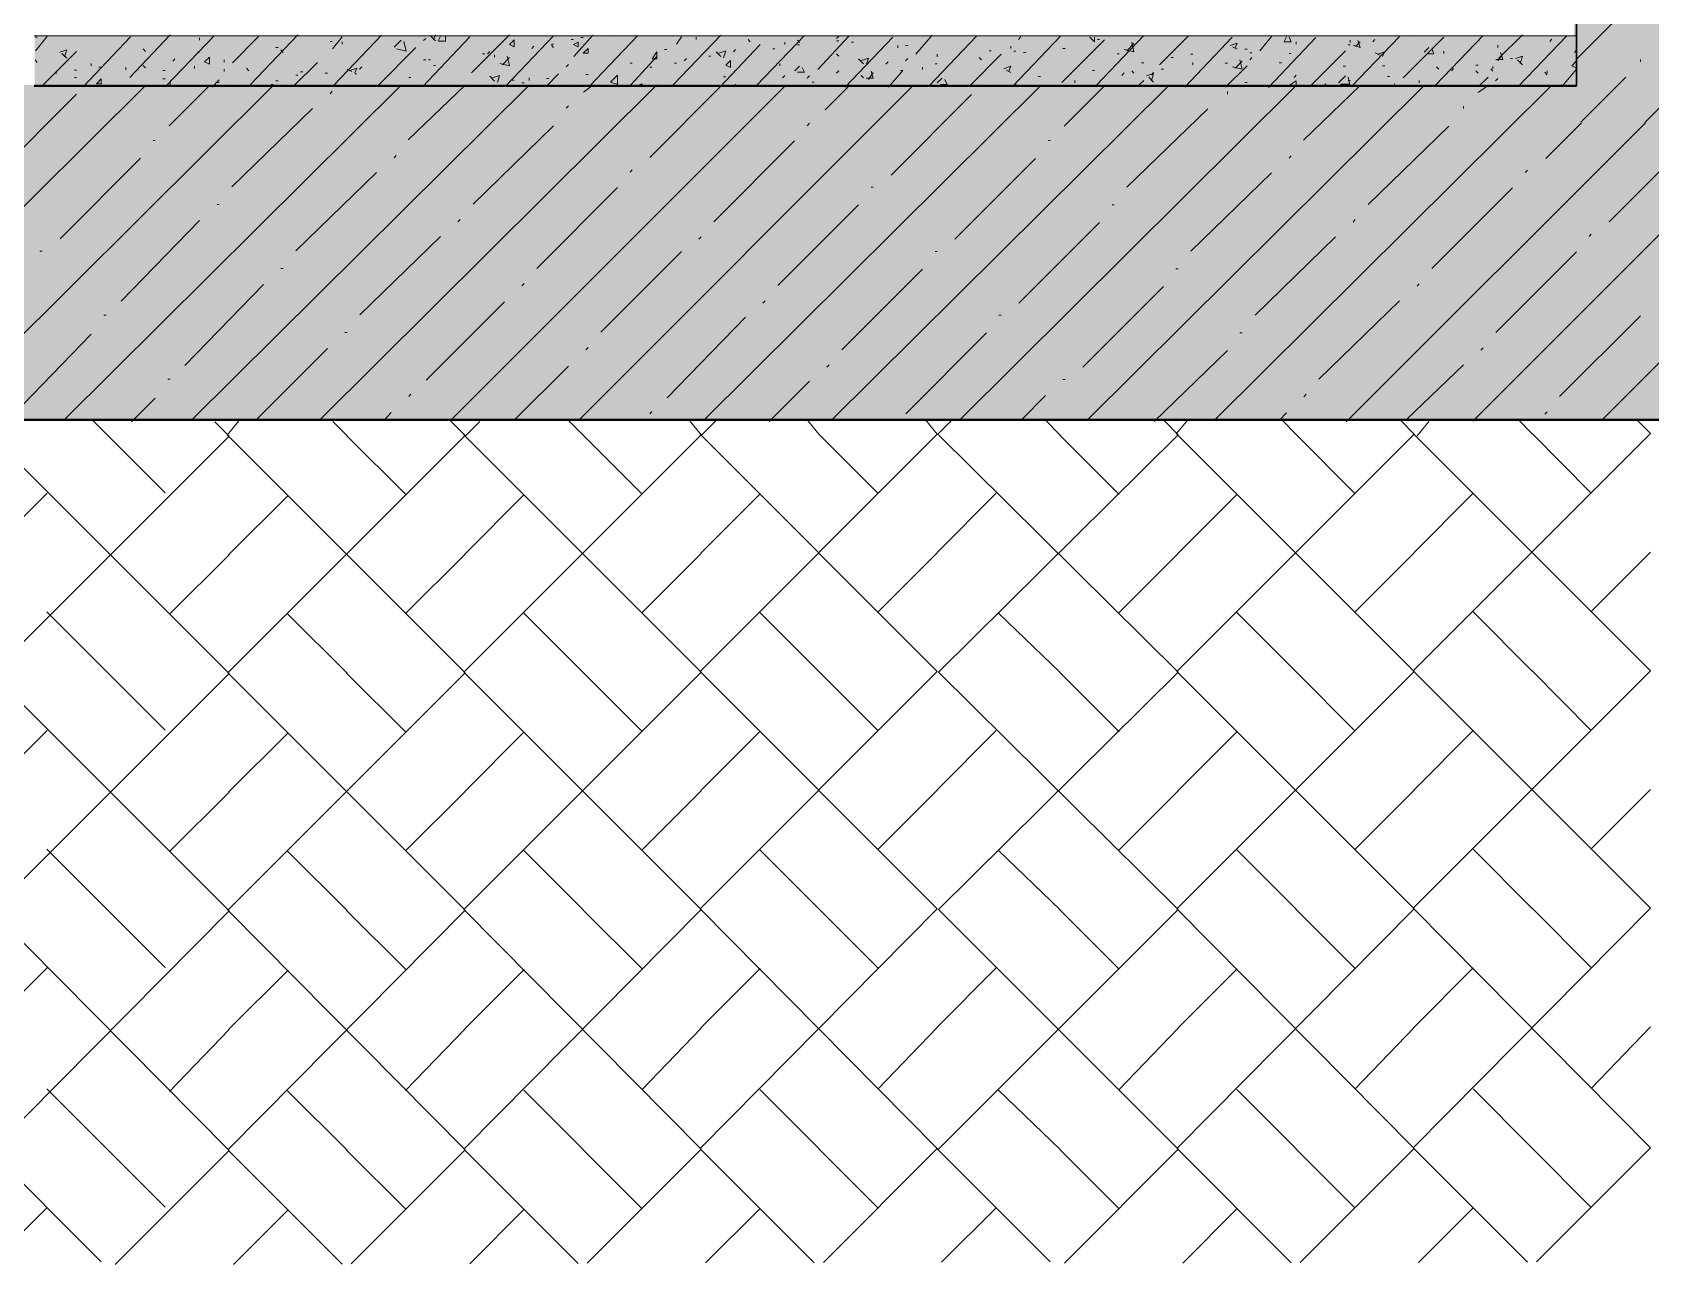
# Model space of a CAD drawing. Header units: millimetres. Extents: x -135211 to 49383, y -8033 to 228499.
# Drawn here: x -7598 to -4711, y 1238 to 3436 of the extents above; entities that cross this region are included whole.
import ezdxf

# ---------------------------------------------------------------- set-up
doc = ezdxf.new("R2010")
doc.units = ezdxf.units.MM
doc.layers.add('PDF _Геометрия', color=7, linetype='Continuous', true_color=0x1d1d1d)
doc.layers.add('PDF _Сплошная заливка', color=7, linetype='Continuous', true_color=0xffffff)

msp = doc.modelspace()

# ---------------------------------------------------------------- hatches: boundary and pattern name
at = {"layer": 'PDF _Сплошная заливка', "transparency": 33554559}
h = msp.add_hatch(color=256, dxfattribs=at)
h.paths.add_polyline_path([(-80645.6, 10962.5), (-80645.6, 10742.4), (-81547.2, 10742.4), (-81547.2, 10382.6), (-81543, 10382.6), (-81543, 10374.1), (-81538.8, 10374.1), (-81538.8, 10365.7), (-81534.5, 10365.7), (-81534.5, 10353), (-81530.3, 10353), (-81530.3, 10344.5), (-81526.1, 10344.5), (-81526.1, 10331.8), (-81521.8, 10331.8), (-81521.8, 10323.3), (-81517.6, 10323.3), (-81517.6, 10310.6), (-81513.4, 10310.6), (-81513.4, 10302.2), (-81509.1, 10302.2), (-81509.1, 10289.5), (-81504.9, 10289.5), (-81504.9, 10281), (-81500.7, 10281), (-81500.7, 10268.3), (-81496.4, 10268.3), (-81496.4, 10259.9), (-81492.2, 10259.9), (-81492.2, 10251.4), (-81488, 10251.4), (-81488, 10238.7), (-81483.7, 10238.7), (-81483.7, 10230.2), (-81479.5, 10230.2), (-81479.5, 10217.5), (-81475.3, 10217.5), (-81475.3, 10209.1), (-81471.1, 10209.1), (-81471.1, 10196.4), (-81466.8, 10196.4), (-81466.8, 10187.9), (-81462.6, 10187.9), (-81462.6, 10175.2), (-81458.4, 10175.2), (-81458.4, 10166.7), (-81454.1, 10166.7), (-81454.1, 10158.3), (-81428.7, 10166.7), (-81420.3, 10171), (-81407.6, 10175.2), (-81399.1, 10179.4), (-81386.4, 10183.7), (-81377.9, 10187.9), (-81365.2, 10192.1), (-81356.8, 10196.4), (-81344.1, 10200.6), (-81335.6, 10204.8), (-81322.9, 10209.1), (-81314.4, 10213.3), (-81301.7, 10217.5), (-81293.3, 10221.8), (-81280.6, 10226), (-81272.1, 10230.2), (-81259.4, 10234.5), (-81250.9, 10238.7), (-81238.2, 10242.9), (-81229.8, 10247.2), (-81217.1, 10251.4), (-81208.6, 10255.6), (-81195.9, 10259.9), (-81187.4, 10264.1), (-81174.7, 10268.3), (-81166.3, 10272.6), (-81153.6, 10276.8), (-81145.1, 10281), (-81132.4, 10285.2), (-81123.9, 10289.5), (-81111.2, 10293.7), (-81102.8, 10297.9), (-81090.1, 10302.2), (-81081.6, 10306.4), (-81068.9, 10310.6), (-81060.4, 10314.9), (-81047.7, 10319.1), (-81039.3, 10323.3), (-81026.6, 10327.6), (-81018.1, 10331.8), (-81005.4, 10336), (-80996.9, 10340.3), (-80984.2, 10344.5), (-80975.8, 10348.7), (-80950.4, 10357.2), (-80941.9, 10361.4), (-80929.2, 10365.7), (-80920.8, 10369.9), (-80908.1, 10374.1), (-80899.6, 10378.4), (-80886.9, 10382.6), (-80878.4, 10386.8), (-80865.7, 10391.1), (-80857.3, 10395.3), (-80844.6, 10399.5), (-80836.1, 10403.8), (-80823.4, 10408), (-80814.9, 10412.2), (-80802.2, 10416.5), (-80793.8, 10420.7), (-80781.1, 10424.9), (-80772.6, 10429.2), (-80759.9, 10433.4), (-80751.4, 10437.6), (-80738.7, 10441.9), (-80730.3, 10446.1), (-80717.6, 10450.3), (-80709.1, 10454.6), (-80696.4, 10458.8), (-80687.9, 10463), (-80675.2, 10467.3), (-80666.8, 10471.5), (-80654.1, 10475.7), (-80645.6, 10480), (-80632.9, 10484.2), (-80624.4, 10488.4), (-80611.7, 10492.7), (-80603.3, 10496.9), (-80590.6, 10501.1), (-80582.1, 10505.4), (-80569.4, 10509.6), (-80560.9, 10513.8), (-80548.2, 10518.1), (-80539.8, 10522.3), (-80527.1, 10526.5), (-80518.6, 10530.8), (-80505.9, 10535), (-80497.4, 10539.2), (-80472, 10547.7), (-80463.6, 10551.9), (-80450.9, 10556.2), (-80442.4, 10560.4), (-80429.7, 10564.6), (-80421.2, 10568.9), (-80408.6, 10573.1), (-80400.1, 10577.3), (-80387.4, 10581.6), (-80378.9, 10585.8), (-80366.2, 10590), (-80357.8, 10594.3), (-80345.1, 10598.5), (-80336.6, 10602.7), (-80323.9, 10607), (-80315.4, 10611.2), (-80302.7, 10615.4), (-80294.3, 10619.7), (-80281.6, 10623.9), (-80273.1, 10628.1), (-80260.4, 10632.4), (-80251.9, 10636.6), (-80239.2, 10640.8), (-80230.8, 10645.1), (-80218.1, 10649.3), (-80209.6, 10653.5), (-80196.9, 10657.8), (-80188.4, 10662), (-80175.7, 10666.2), (-80167.3, 10670.5), (-80154.6, 10674.7), (-80146.1, 10678.9), (-80133.4, 10683.2), (-80124.9, 10687.4), (-80112.2, 10691.6), (-80103.8, 10695.9), (-80091.1, 10700.1), (-80082.6, 10704.3), (-80069.9, 10708.6), (-80061.4, 10712.8), (-80048.7, 10717), (-80040.3, 10721.3), (-80027.6, 10725.5), (-79968.3, 10725.5), (-79968.3, 10962.5)])
h.paths.add_polyline_path([(-5237.7, 7131.6), (-5237.7, 6979.2), (-5538.2, 6979.2), (-5538.2, 6716.8), (-5796.5, 6716.8), (-5796.5, 6475.5), (-5550.9, 6475.5), (-5550.9, 6581.3), (-5538.2, 6585.5), (-4793.2, 6958.1), (-4784.8, 6958.1), (-4784.8, 6966.5), (-4810.2, 6991.9), (-4814.4, 6991.9), (-4814.4, 7000.4), (-4839.8, 7025.8), (-4844, 7025.8), (-4844, 7034.3), (-4869.4, 7059.7), (-4873.7, 7059.7), (-4873.7, 7068.1), (-4899.1, 7093.5), (-4903.3, 7093.5), (-4903.3, 7102), (-4932.9, 7131.6)])
h.paths.add_polyline_path([(-87846.1, 8223.7), (-87846.1, 7863.9), (-88739.2, 7863.9), (-88705.4, 7847), (-88701.1, 7842.8), (-88667.3, 7825.8), (-88663, 7821.6), (-88629.2, 7804.7), (-88624.9, 7800.4), (-88582.6, 7779.3), (-88578.4, 7775), (-88544.5, 7758.1), (-88540.3, 7753.9), (-88506.4, 7736.9), (-88502.2, 7732.7), (-88459.8, 7711.5), (-88455.6, 7707.3), (-88421.8, 7690.4), (-88417.5, 7686.1), (-88383.7, 7669.2), (-88379.4, 7665), (-88337.1, 7643.8), (-88332.9, 7639.6), (-88299, 7622.6), (-88294.8, 7618.4), (-88260.9, 7601.5), (-88256.7, 7597.3), (-88214.3, 7576.1), (-88210.1, 7571.9), (-88176.2, 7554.9), (-88172, 7550.7), (-88138.1, 7533.8), (-88133.9, 7529.5), (-88100, 7512.6), (-88095.8, 7508.4), (-88095.8, 7042.7), (-87596.3, 7042.7), (-87596.3, 7707.3), (-87587.8, 7711.5), (-87579.4, 7720), (-87570.9, 7724.2), (-87558.2, 7736.9), (-87549.7, 7741.2), (-87537, 7753.9), (-87528.6, 7758.1), (-87515.9, 7770.8), (-87507.4, 7775), (-87494.7, 7787.7), (-87486.2, 7792), (-87473.5, 7804.7), (-87465.1, 7808.9), (-87452.4, 7821.6), (-87443.9, 7825.8), (-87431.2, 7838.5), (-87422.7, 7842.8), (-87410, 7855.5), (-87401.6, 7859.7), (-87388.9, 7872.4), (-87380.4, 7876.6), (-87367.7, 7889.3), (-87359.3, 7893.6), (-87346.6, 7906.3), (-87338.1, 7910.5), (-87325.4, 7923.2), (-87316.9, 7927.4), (-87304.2, 7940.1), (-87295.8, 7944.4), (-87283.1, 7957.1), (-87274.6, 7961.3), (-87261.9, 7974), (-87253.4, 7978.2), (-87240.7, 7990.9), (-87232.3, 7995.2), (-87219.6, 8007.9), (-87211.1, 8012.1), (-87198.4, 8024.8), (-87189.9, 8029), (-87177.2, 8041.7), (-87168.8, 8046), (-87156.1, 8058.7), (-87147.6, 8062.9), (-87134.9, 8075.6), (-87126.4, 8079.8), (-87113.7, 8092.5), (-87105.3, 8096.8), (-87092.6, 8109.5), (-87084.1, 8113.7), (-87071.4, 8126.4), (-87062.9, 8130.6), (-87050.2, 8143.3), (-87041.8, 8147.5), (-87029.1, 8160.2), (-87020.6, 8164.5), (-87007.9, 8177.2), (-86999.4, 8181.4), (-86986.7, 8194.1), (-86978.3, 8198.3), (-86965.6, 8211), (-86957.1, 8215.3), (-86948.6, 8223.7)])
h.paths.add_polyline_path([(-263.8, 5616.2), (-263.8, 5396.1), (-14.1, 5396.1), (-14.1, 5616.2)])
h.paths.add_polyline_path([(-83346.3, 10022.8), (-83346.3, 9663), (-84247.9, 9663), (-84247.9, 9303.2), (-84243.7, 9303.2), (-84243.7, 9294.7), (-84239.5, 9294.7), (-84239.5, 9286.2), (-84235.2, 9286.2), (-84235.2, 9273.5), (-84231, 9273.5), (-84231, 9265.1), (-84226.8, 9265.1), (-84226.8, 9252.4), (-84222.5, 9252.4), (-84222.5, 9243.9), (-84218.3, 9243.9), (-84218.3, 9231.2), (-84214.1, 9231.2), (-84214.1, 9222.7), (-84209.8, 9222.7), (-84209.8, 9210.1), (-84205.6, 9210.1), (-84205.6, 9201.6), (-84201.4, 9201.6), (-84201.4, 9188.9), (-84197.1, 9188.9), (-84197.1, 9180.4), (-84192.9, 9180.4), (-84192.9, 9172), (-84188.7, 9172), (-84188.7, 9159.3), (-84184.4, 9159.3), (-84184.4, 9150.8), (-84180.2, 9150.8), (-84180.2, 9138.1), (-84176, 9138.1), (-84176, 9129.6), (-84171.7, 9129.6), (-84171.7, 9116.9), (-84167.5, 9116.9), (-84167.5, 9108.5), (-84163.3, 9108.5), (-84163.3, 9095.8), (-84159.1, 9095.8), (-84159.1, 9087.3), (-84154.8, 9087.3), (-84154.8, 9078.8), (-84142.1, 9083.1), (-84133.7, 9087.3), (-84121, 9091.5), (-84112.5, 9095.8), (-84099.8, 9100), (-84091.3, 9104.2), (-84078.6, 9108.5), (-84070.2, 9112.7), (-84057.5, 9116.9), (-84049, 9121.2), (-84036.3, 9125.4), (-84027.8, 9129.6), (-84015.1, 9133.9), (-84006.7, 9138.1), (-83994, 9142.3), (-83985.5, 9146.6), (-83972.8, 9150.8), (-83964.3, 9155), (-83951.6, 9159.3), (-83943.2, 9163.5), (-83930.5, 9167.7), (-83922, 9172), (-83909.3, 9176.2), (-83900.8, 9180.4), (-83888.1, 9184.7), (-83879.7, 9188.9), (-83867, 9193.1), (-83858.5, 9197.4), (-83845.8, 9201.6), (-83837.3, 9205.8), (-83824.6, 9210.1), (-83816.2, 9214.3), (-83803.5, 9218.5), (-83795, 9222.7), (-83782.3, 9227), (-83765.4, 9235.4), (-83752.7, 9239.7), (-83744.2, 9243.9), (-83731.5, 9248.1), (-83723, 9252.4), (-83710.3, 9256.6), (-83701.9, 9260.8), (-83689.2, 9265.1), (-83680.7, 9269.3), (-83668, 9273.5), (-83659.5, 9277.8), (-83646.8, 9282), (-83638.4, 9286.2), (-83625.7, 9290.5), (-83617.2, 9294.7), (-83604.5, 9298.9), (-83596.1, 9303.2), (-83583.4, 9307.4), (-83574.9, 9311.6), (-83562.2, 9315.9), (-83553.7, 9320.1), (-83541, 9324.3), (-83532.6, 9328.6), (-83519.9, 9332.8), (-83511.4, 9337), (-83498.7, 9341.3), (-83490.2, 9345.5), (-83477.5, 9349.7), (-83469.1, 9354), (-83456.4, 9358.2), (-83447.9, 9362.4), (-83435.2, 9366.7), (-83426.7, 9370.9), (-83414, 9375.1), (-83405.6, 9379.4), (-83397.1, 9379.4), (-83397.1, 8846), (-82897.6, 8846), (-82897.6, 9582.6), (-82872.2, 9591), (-82863.7, 9595.3), (-82851, 9599.5), (-82842.6, 9603.7), (-82829.9, 9608), (-82821.4, 9612.2), (-82808.7, 9616.4), (-82800.2, 9620.7), (-82787.5, 9624.9), (-82779.1, 9629.1), (-82766.4, 9633.4), (-82757.9, 9637.6), (-82745.2, 9641.8), (-82736.7, 9646.1), (-82724, 9650.3), (-82715.6, 9654.5), (-82702.9, 9658.8), (-82694.4, 9663), (-82681.7, 9667.2), (-82673.2, 9671.5), (-82660.5, 9675.7), (-82652.1, 9679.9), (-82639.4, 9684.2), (-82630.9, 9688.4), (-82618.2, 9692.6), (-82609.7, 9696.9), (-82597, 9701.1), (-82588.6, 9705.3), (-82575.9, 9709.6), (-82567.4, 9713.8), (-82554.7, 9718), (-82546.3, 9722.3), (-82533.6, 9726.5), (-82525.1, 9730.7), (-82512.4, 9735), (-82503.9, 9739.2), (-82491.2, 9743.4), (-82482.8, 9747.6), (-82470.1, 9751.9), (-82461.6, 9756.1), (-82448.9, 9760.3), (-82440.4, 9764.6), (-82427.7, 9768.8), (-82419.3, 9773), (-82406.6, 9777.3), (-82398.1, 9781.5), (-82385.4, 9785.7), (-82376.9, 9790), (-82364.2, 9794.2), (-82355.8, 9794.2), (-82355.8, 9806.9), (-82360, 9806.9), (-82360, 9819.6), (-82364.2, 9819.6), (-82364.2, 9828.1), (-82368.5, 9828.1), (-82368.5, 9840.8), (-82372.7, 9840.8), (-82372.7, 9849.2), (-82376.9, 9849.2), (-82376.9, 9861.9), (-82381.2, 9861.9), (-82381.2, 9870.4), (-82385.4, 9870.4), (-82385.4, 9883.1), (-82389.6, 9883.1), (-82389.6, 9895.8), (-82393.9, 9895.8), (-82393.9, 9904.3), (-82398.1, 9904.3), (-82398.1, 9917), (-82402.3, 9917), (-82402.3, 9925.4), (-82406.6, 9925.4), (-82406.6, 9938.1), (-82410.8, 9938.1), (-82410.8, 9946.6), (-82415, 9946.6), (-82415, 9959.3), (-82419.3, 9959.3), (-82419.3, 9972), (-82423.5, 9972), (-82423.5, 9980.5), (-82427.7, 9980.5), (-82427.7, 9993.2), (-82432, 9993.2), (-82432, 10001.6), (-82436.2, 10001.6), (-82436.2, 10014.3), (-82440.4, 10014.3), (-82440.4, 10022.8)])
h.paths.add_polyline_path([(-4568.9, 3770.6), (-4568.9, 3601.2), (-4848.3, 3601.2), (-4848.3, 3279.5), (-4602.7, 3279.5), (-4602.7, 3385.3), (-4577.3, 3398), (-4573.1, 3402.3), (-4556.2, 3410.7), (-4551.9, 3415), (-4535, 3423.4), (-4530.8, 3427.7), (-4513.8, 3436.1), (-4509.6, 3440.4), (-4492.7, 3448.8), (-4488.4, 3453.1), (-4471.5, 3461.5), (-4467.3, 3465.8), (-4450.3, 3474.2), (-4446.1, 3478.5), (-4429.2, 3486.9), (-4424.9, 3491.2), (-4408, 3499.6), (-4403.8, 3503.9), (-4386.8, 3512.3), (-4382.6, 3516.6), (-4365.7, 3525), (-4361.5, 3529.3), (-4344.5, 3537.7), (-4340.3, 3542), (-4323.4, 3550.4), (-4319.1, 3554.7), (-4302.2, 3563.1), (-4298, 3567.4), (-4281, 3575.8), (-4276.8, 3580.1), (-4259.9, 3588.5), (-4255.6, 3592.8), (-4238.7, 3601.2), (-4234.5, 3605.5), (-4217.5, 3613.9), (-4213.3, 3618.2), (-4196.4, 3626.6), (-4192.1, 3630.9), (-4175.2, 3639.3), (-4171, 3647.8), (-4192.1, 3669), (-4196.4, 3669), (-4196.4, 3677.4), (-4221.8, 3702.8), (-4226, 3702.8), (-4226, 3711.3), (-4251.4, 3736.7), (-4255.6, 3736.7), (-4255.6, 3745.2), (-4281, 3770.6)])
h.paths.add_polyline_path([(-5237.7, 11330.8), (-5237.7, 11178.4), (-5538.2, 11178.4), (-5538.2, 10962.5), (-5796.5, 10962.5), (-5796.5, 10725.5), (-5550.9, 10725.5), (-5550.9, 10780.5), (-5538.2, 10784.8), (-4793.2, 11157.3), (-4784.8, 11157.3), (-4784.8, 11165.7), (-4810.2, 11191.1), (-4814.4, 11191.1), (-4814.4, 11199.6), (-4839.8, 11225), (-4844, 11225), (-4844, 11233.5), (-4869.4, 11258.9), (-4873.7, 11258.9), (-4873.7, 11267.3), (-4899.1, 11292.7), (-4903.3, 11292.7), (-4903.3, 11301.2), (-4932.9, 11330.8)])
h.paths.add_polyline_path([(-79807.5, 6149.5), (-79807.5, 5772.8), (-79557.7, 5772.8), (-79557.7, 6149.5)])
h.paths.add_polyline_path([(-14.1, 12884.4), (-14.1, 13102), (-263.8, 13102), (-263.8, 12884.4)])
h.paths.add_polyline_path([(-263.8, 8905.3), (-263.8, 8685.1), (-14.1, 8685.1), (-14.1, 8905.3)])
h.paths.add_polyline_path([(-90546.8, 6716.8), (-90913.4, 6716.8), (-90913.4, 6475.5), (-90673.7, 6479.7), (-90661, 6484), (-90652.6, 6488.2), (-90639.9, 6492.4), (-90631.4, 6496.7), (-90618.7, 6500.9), (-90610.2, 6505.1), (-90597.5, 6509.4), (-90589.1, 6513.6), (-90576.4, 6517.8), (-90567.9, 6522.1), (-90555.2, 6526.3), (-90546.8, 6530.5), (-90534.1, 6534.7), (-90525.6, 6539), (-90512.9, 6543.2), (-90504.4, 6547.4), (-90491.7, 6551.7), (-90483.3, 6555.9), (-90470.6, 6560.1), (-90462.1, 6564.4), (-90449.4, 6568.6), (-90440.9, 6572.8), (-90428.2, 6577.1), (-90419.8, 6581.3), (-90407.1, 6585.5), (-90398.6, 6589.8), (-90385.9, 6594), (-90377.4, 6598.2), (-90364.7, 6602.5), (-90356.3, 6606.7), (-90343.6, 6610.9), (-90335.1, 6615.2), (-90322.4, 6619.4), (-90313.9, 6623.6), (-90301.2, 6627.9), (-90292.8, 6632.1), (-90280.1, 6636.3), (-90271.6, 6640.6), (-90258.9, 6644.8), (-90250.4, 6649), (-90237.7, 6653.3), (-90229.3, 6657.5), (-90216.6, 6661.7), (-90208.1, 6666), (-90195.4, 6670.2), (-90186.9, 6674.4), (-90174.2, 6678.7), (-90165.8, 6682.9), (-90153.1, 6687.1), (-90144.6, 6691.4), (-90131.9, 6695.6), (-90123.4, 6699.8), (-90110.7, 6704.1), (-90102.3, 6708.3), (-90089.6, 6712.5), (-90081.1, 6716.8), (-90068.4, 6721), (-90059.9, 6725.2), (-90047.3, 6729.5), (-90038.8, 6733.7), (-90026.1, 6737.9), (-90017.6, 6742.2), (-90004.9, 6746.4), (-89996.5, 6750.6), (-89983.8, 6754.9), (-89975.3, 6759.1), (-89962.6, 6763.3), (-89954.1, 6767.6), (-89941.4, 6771.8), (-89933, 6776), (-89920.3, 6780.3), (-89911.8, 6784.5), (-89899.1, 6788.7), (-89890.6, 6788.7), (-89890.6, 6797.2), (-89894.9, 6797.2), (-89894.9, 6805.7), (-89899.1, 6805.7), (-89899.1, 6814.1), (-89903.3, 6818.4), (-89907.6, 6818.4), (-89907.6, 6826.8), (-89911.8, 6826.8), (-89911.8, 6835.3), (-89916, 6839.5), (-89920.3, 6839.5), (-89920.3, 6848), (-89924.5, 6848), (-89924.5, 6856.5), (-89928.7, 6856.5), (-89928.7, 6864.9), (-89933, 6869.2), (-89937.2, 6869.2), (-89937.2, 6877.6), (-89941.4, 6877.6), (-89941.4, 6886.1), (-89945.7, 6890.3), (-89949.9, 6890.3), (-89949.9, 6898.8), (-89954.1, 6898.8), (-89954.1, 6907.3), (-89958.4, 6907.3), (-89958.4, 6915.7), (-89962.6, 6920), (-89966.8, 6920), (-89966.8, 6928.4), (-89971.1, 6928.4), (-89971.1, 6936.9), (-89975.3, 6941.1), (-89979.5, 6941.1), (-89979.5, 6949.6), (-89983.8, 6949.6), (-89983.8, 6958.1), (-89988, 6958.1), (-89988, 6966.5), (-89992.2, 6970.8), (-89996.5, 6970.8), (-89996.5, 6979.2), (-90000.7, 6979.2), (-90000.7, 6987.7), (-90004.9, 6991.9), (-90009.2, 6991.9), (-90009.2, 7000.4), (-90013.4, 7000.4), (-90013.4, 7008.9), (-90017.6, 7008.9), (-90017.6, 7017.3), (-90021.9, 7021.6), (-90026.1, 7021.6), (-90026.1, 7030), (-90030.3, 7030), (-90030.3, 7038.5), (-90034.6, 7042.7), (-90038.8, 7042.7), (-90038.8, 7051.2), (-90043, 7051.2), (-90043, 7059.7), (-90047.3, 7059.7), (-90047.3, 7068.1), (-90051.5, 7072.3), (-90055.7, 7072.3), (-90055.7, 7080.8), (-90059.9, 7080.8), (-90059.9, 7089.3), (-90064.2, 7093.5), (-90068.4, 7093.5), (-90068.4, 7102), (-90072.6, 7102), (-90072.6, 7110.4), (-90076.9, 7110.4), (-90076.9, 7118.9), (-90081.1, 7123.1), (-90085.3, 7123.1), (-90085.3, 7131.6), (-90089.6, 7131.6), (-90089.6, 7140.1), (-90093.8, 7144.3), (-90546.8, 7144.3)])
h = msp.add_hatch(color=256, dxfattribs=at)
h.paths.add_polyline_path([(-4848.3, 3343), (-4848.3, 3428.5), (-7594.2, 3428.5), (-7594.2, 3343)])
h.paths.add_polyline_path([(-103, 3343), (-103, 3428.5), (-4529.2, 3428.5), (-4539.2, 3423.4), (-4543.5, 3419.2), (-4560.4, 3410.7), (-4564.6, 3406.5), (-4581.6, 3398), (-4585.8, 3393.8), (-4602.7, 3385.3), (-4602.7, 3343)])
h = msp.add_hatch(color=256, dxfattribs=at)
h.paths.add_polyline_path([(-50950.6, 2746.2), (-50950.6, 3341.5), (-104045.4, 3341.5), (-104045.4, 2746.2)])
h.paths.add_polyline_path([(-26352.2, 3341.5), (-26352.2, 2746.2), (646.3, 2746.2), (646.3, 3341.5), (-4602.7, 3341.5), (-4602.7, 3279.5), (-4848.3, 3279.5), (-4848.3, 3341.5)])
h.paths.add_polyline_path([(-26398.8, 2746.2), (-26398.8, 3341.5), (-50899.8, 3341.5), (-50899.8, 2746.2)])

# ---------------------------------------------------------------- linework, layer by layer
at = {"layer": 'PDF _Геометрия', "lineweight": 9}
for points in [[(-4721.6, 3274.8), (-4255.6, 3740.4)], [(-4844.3, 3387.4), (-4632.9, 3599.2)], [(-7593.6, 3426.8), (-7589.7, 3426.8)], [(-7593, 3402.8), (-7572.2, 3428.2)], [(-7519.5, 3414.4), (-7519.5, 3414.4)], [(-7510.8, 3416.7), (-7510.8, 3416.7)], [(-7507.9, 3338.7), (-7423, 3427.6)], [(-7424.6, 3354.9), (-7352.8, 3431.1)], [(-7358.8, 3340.6), (-7273.9, 3429.5)], [(-7300.2, 3425.8), (-7300.2, 3421.6)], [(-7241.3, 3381.3), (-7194.9, 3427.9)], [(-7209, 3342.5), (-7124.7, 3431.4)], [(-7186.1, 3410.8), (-7186.1, 3410.8)], [(-7163.7, 3408.5), (-7159.8, 3408.5)], [(-7067.1, 3419.2), (-7063.3, 3419.2)], [(-7062.8, 3406.2), (-7045.7, 3427.4)], [(-7060, 3341.9), (-6975.5, 3430.8)], [(-7045.7, 3418.8), (-7045.7, 3414.7)], [(-6981.5, 3340.7), (-6914.1, 3408.4)], [(-6952.8, 3408.9), (-6940.4, 3421.6)], [(-6948.7, 3406.3), (-6931.7, 3402.1), (-6935.5, 3419)], [(-6902.1, 3338.7), (-6817.6, 3427.6)], [(-6900.4, 3420.8), (-6896.6, 3424.9)], [(-6887.5, 3428.8), (-6879, 3420.4)], [(-6882.9, 3422.8), (-6879, 3431.3)], [(-6874.1, 3420.2), (-6870.3, 3428.6)], [(-6873.9, 3420), (-6861.5, 3420), (-6861.5, 3428.5)], [(-6814.9, 3363.3), (-6747.4, 3431)], [(-6753.1, 3340.6), (-6668.4, 3429.5)], [(-6707.4, 3406.5), (-6703.5, 3410.8)], [(-6672.3, 3414.3), (-6668.4, 3414.3)], [(-6672.3, 3412.5), (-6668.4, 3408.3)], [(-6637.2, 3422.8), (-6633.4, 3422.8)], [(-6632.4, 3392.4), (-6598.3, 3430.5)], [(-6619.7, 3426.6), (-6615.8, 3426.6)], [(-6604, 3340), (-6519.3, 3428.9)], [(-6563.2, 3427.4), (-6563.2, 3427.4)], [(-6455, 3341.8), (-6370.1, 3430.8)], [(-6448.9, 3414.6), (-6440.3, 3427.3)], [(-6414, 3426.8), (-6414, 3422.6)], [(-6371.6, 3338), (-6299.9, 3414.2)], [(-6321.4, 3423), (-6317.5, 3418.8)], [(-6305.9, 3341.3), (-6221, 3430.2)], [(-6256.1, 3414), (-6256.1, 3418.2)], [(-6233.6, 3421.9), (-6229.7, 3417.7)], [(-6233.6, 3413.4), (-6229.7, 3413.4)], [(-6197.3, 3369.4), (-6142, 3428.6)], [(-6163.5, 3424.7), (-6159.6, 3429)], [(-6163.5, 3420.5), (-6159.6, 3420.5)], [(-6148.1, 3338.1), (-6063, 3427)], [(-6137.1, 3418.1), (-6133.2, 3418.1)], [(-6054.3, 3412.3), (-6054.3, 3408.1)], [(-6040.6, 3412), (-6036.7, 3412)], [(-6022.5, 3396.6), (-5992.8, 3430.4)], [(-5998.2, 3340), (-5913.9, 3428.9)], [(-5852.5, 3406.5), (-5852.5, 3410.7)], [(-5849.2, 3339.4), (-5764.7, 3428.3)], [(-5838.8, 3423), (-5834.9, 3427.3)], [(-5799.8, 3416.3), (-5799.8, 3416.3)], [(-5761.6, 3346.3), (-5685.8, 3422.5)], [(-5759.9, 3406.9), (-5755.9, 3406.9)], [(-5711.9, 3427.1), (-5703.3, 3418.6), (-5703.3, 3427.1)], [(-5700.1, 3341.2), (-5615.6, 3430.2)], [(-5698.4, 3422.7), (-5694.5, 3422.7)], [(-5650.7, 3426.6), (-5650.7, 3426.6)], [(-5650.3, 3405.1), (-5633.1, 3400.9), (-5637, 3417.8)], [(-5645.6, 3402.6), (-5633.1, 3415.4)], [(-5587.5, 3377.8), (-5536.6, 3428.6)], [(-5542.3, 3338.1), (-5457.6, 3427)], [(-5461.4, 3412.3), (-5448.9, 3416.5), (-5452.8, 3408.1)], [(-5457.5, 3409.9), (-5448.9, 3405.6)], [(-5408.6, 3402.6), (-5387.4, 3428)], [(-5393.2, 3337.5), (-5308.5, 3426.4)], [(-5365, 3419), (-5361.1, 3427.5)], [(-5364.9, 3418.8), (-5352.3, 3418.8), (-5356.3, 3427.3)], [(-5343.6, 3414.4), (-5343.6, 3418.6)], [(-5326, 3418.9), (-5326, 3418.9)], [(-5251, 3413.1), (-5247.1, 3413.1)], [(-5247.1, 3417.3), (-5247.1, 3421.5)], [(-5244.2, 3339.3), (-5159.3, 3428.3)], [(-5242.1, 3412.7), (-5229.5, 3408.5), (-5233.4, 3421.2)], [(-5238.1, 3410.3), (-5229.5, 3418.8)], [(-5207.1, 3418.8), (-5203.2, 3423.1)], [(-5152.7, 3354.7), (-5080.3, 3426.7)], [(-5133, 3427.7), (-5133, 3427.7)], [(-5115.3, 3400), (-5106.7, 3408.5)], [(-5095.1, 3341.2), (-5010.2, 3430.1)], [(-4983.8, 3408.4), (-4983.8, 3412.7)], [(-4982.5, 3388.8), (-4940, 3431.1)], [(-4946, 3340.6), (-4861, 3429.5)], [(-4891.3, 3419.2), (-4887.3, 3423.4)], [(-7593.6, 3386.3), (-7589.7, 3382)], [(-7582.8, 3338.3), (-7519.5, 3401.7)], [(-7549.4, 3400.3), (-7537.1, 3404.5), (-7540.9, 3391.8)], [(-7545.6, 3397.8), (-7537.1, 3389.4)], [(-7502, 3384.5), (-7502, 3384.5)], [(-7493.2, 3380), (-7493.2, 3375.8)], [(-7414.2, 3383.3), (-7414.2, 3383.3)], [(-7400.6, 3406), (-7396.7, 3401.7)], [(-7347.9, 3384.4), (-7344, 3388.6)], [(-7304, 3400.4), (-7300.2, 3400.4)], [(-7256.3, 3403.7), (-7256.3, 3403.7)], [(-7256.3, 3386.8), (-7256.3, 3382.6)], [(-7247.5, 3392.7), (-7247.5, 3392.7)], [(-7154.9, 3404.1), (-7151, 3399.8)], [(-7132.2, 3339.3), (-7089.6, 3381.7)], [(-7080.8, 3396.6), (-7080.8, 3396.6)], [(-6900.4, 3386.8), (-6896.6, 3386.8)], [(-6891.7, 3386.7), (-6887.8, 3386.7)], [(-6852.7, 3390.2), (-6852.7, 3390.2)], [(-6795.2, 3397.4), (-6791.3, 3397.4)], [(-6786.4, 3397.3), (-6782.5, 3401.5)], [(-6773.7, 3395.3), (-6773.7, 3391.1)], [(-6764.5, 3380.2), (-6747.4, 3376), (-6751.3, 3392.9)], [(-6759.8, 3377.8), (-6747.4, 3390.5)], [(-6646, 3373.9), (-6642.1, 3378.2)], [(-6531.9, 3380.7), (-6528.1, 3380.7)], [(-6530.8, 3341.7), (-6484.2, 3392.5)], [(-6470.5, 3404.8), (-6466.6, 3404.8)], [(-6453, 3380.9), (-6449.1, 3380.9)], [(-6435.4, 3384.8), (-6431.5, 3389)], [(-6391.6, 3393), (-6387.7, 3393)], [(-6378.7, 3401.1), (-6370.1, 3392.6)], [(-6373.8, 3398.5), (-6361.4, 3402.8), (-6365.2, 3390)], [(-6347.7, 3400.6), (-6343.8, 3404.8)], [(-6277.5, 3405.9), (-6273.6, 3405.9)], [(-6264.8, 3380.3), (-6264.8, 3376)], [(-6163.5, 3397.5), (-6159.6, 3393.3)], [(-6124.3, 3388.1), (-6115.7, 3379.7)], [(-6119.4, 3385.5), (-6106.9, 3389.8), (-6110.8, 3377.1)], [(-6075.7, 3378.8), (-6071.8, 3383)], [(-6040.6, 3384.7), (-6036.7, 3389)], [(-5988, 3379.5), (-5984.1, 3379.5)], [(-5984.1, 3392.2), (-5984.1, 3396.4)], [(-5940.2, 3405.8), (-5940.2, 3405.8)], [(-5924.7, 3341.5), (-5870, 3396.6)], [(-5909, 3390.6), (-5905.1, 3386.4)], [(-5891.5, 3402.9), (-5887.6, 3402.9)], [(-5870, 3394.1), (-5870, 3394.1)], [(-5847.6, 3402.1), (-5843.7, 3402.1)], [(-5830, 3399.9), (-5826.1, 3399.9)], [(-5799.8, 3405.4), (-5799.8, 3405.4)], [(-5755.9, 3400.9), (-5755.9, 3400.9)], [(-5663.3, 3397.1), (-5659.4, 3397.1)], [(-5619.5, 3381.2), (-5615.6, 3381.2)], [(-5566.8, 3391), (-5562.9, 3391)], [(-5531.7, 3396.9), (-5527.8, 3396.9)], [(-5527.8, 3381.9), (-5527.8, 3377.6)], [(-5470.3, 3380.6), (-5466.4, 3380.6)], [(-5466.4, 3384.8), (-5466.4, 3384.8)], [(-5457.3, 3374), (-5440.1, 3369.8), (-5444, 3386.7)], [(-5452.6, 3371.6), (-5440.1, 3384.3)], [(-5435.2, 3405.3), (-5431.3, 3405.3)], [(-5426.5, 3399.1), (-5422.5, 3399.1)], [(-5426.5, 3386.4), (-5422.5, 3390.6)], [(-5422.5, 3390.6), (-5422.5, 3390.6)], [(-5373.8, 3381.1), (-5369.9, 3381.1)], [(-5356.3, 3397.7), (-5352.3, 3397.7)], [(-5319.4, 3338.9), (-5255.8, 3402.4)], [(-5282.1, 3379.9), (-5282.1, 3379.9)], [(-5203, 3399.3), (-5194.4, 3395.1)], [(-5198.2, 3396.8), (-5185.6, 3401), (-5189.6, 3392.5)], [(-5168.1, 3388.5), (-5168.1, 3388.5)], [(-5110.5, 3397.4), (-5097.9, 3397.4), (-5101.8, 3405.9)], [(-5080.3, 3397.6), (-5080.3, 3401.9)], [(-4987.6, 3387.1), (-4975.1, 3387.1), (-4979, 3399.8)], [(-4983.7, 3384.7), (-4975.1, 3397.4)], [(-4961.4, 3389.1), (-4957.5, 3389.1)], [(-4952.5, 3388.8), (-4940, 3393), (-4943.9, 3380.3)], [(-4948.6, 3386.4), (-4940, 3377.9)], [(-4913.6, 3381.6), (-4913.6, 3381.6)], [(-4847.4, 3399.5), (-4843.4, 3403.8)], [(-4729.4, 3382.7), (-4729.4, 3387)], [(-7558.5, 3362.6), (-7554.6, 3362.6)], [(-7523.4, 3367.9), (-7519.5, 3367.9)], [(-7523.4, 3355.1), (-7519.5, 3355.1)], [(-7479.5, 3373.7), (-7475.7, 3373.7)], [(-7466.9, 3350.5), (-7466.9, 3350.5)], [(-7458.1, 3356.3), (-7458.1, 3356.3)], [(-7431.8, 3368.5), (-7431.8, 3372.8)], [(-7400.6, 3376.3), (-7396.7, 3372.1)], [(-7365.5, 3367.8), (-7361.6, 3367.8)], [(-7365.5, 3352.6), (-7361.6, 3352.6)], [(-7309, 3375.1), (-7309, 3371)], [(-7277.4, 3338), (-7265.1, 3350.7)], [(-7256.3, 3365.6), (-7256.3, 3369.9)], [(-7216.3, 3371.4), (-7212.4, 3367.2)], [(-7163.7, 3349.2), (-7159.8, 3349.2)], [(-7128.6, 3359.4), (-7124.7, 3359.4)], [(-7119.8, 3365.3), (-7115.9, 3365.3)], [(-7080.8, 3362.8), (-7080.8, 3362.8)], [(-7075.9, 3362.6), (-7072.1, 3362.6)], [(-7036.7, 3370.1), (-7028.2, 3365.9)], [(-7031.8, 3367.5), (-7019.4, 3371.8), (-7023.3, 3363.3)], [(-7023.3, 3361.5), (-7019.4, 3361.5)], [(-7014.5, 3369.8), (-7010.6, 3374)], [(-6984.3, 3376), (-6984.3, 3376)], [(-6984.3, 3359), (-6984.3, 3359)], [(-6926.8, 3355.3), (-6922.9, 3355.3)], [(-6882.9, 3376.3), (-6879, 3376.3)], [(-6835.2, 3354.2), (-6835.2, 3354.2)], [(-6826.4, 3349.8), (-6826.4, 3349.8)], [(-6782.3, 3357.2), (-6773.7, 3348.7)], [(-6777.4, 3354.5), (-6765, 3358.8), (-6768.8, 3346.1)], [(-6742.5, 3350.4), (-6738.6, 3350.4)], [(-6712.3, 3349.9), (-6712.3, 3354.2)], [(-6681.1, 3353.5), (-6677.2, 3353.5)], [(-6680.6, 3340.4), (-6659.7, 3361.5)], [(-6615.8, 3364.9), (-6615.8, 3364.9)], [(-6610.9, 3360.5), (-6607, 3360.5)], [(-6496.9, 3373.4), (-6493, 3373.4)], [(-6365.2, 3356.2), (-6361.4, 3356.2)], [(-6260, 3354.7), (-6256.1, 3358.9)], [(-6238.3, 3366.9), (-6229.7, 3375.3)], [(-6233.4, 3364.3), (-6221, 3364.3), (-6224.9, 3372.7)], [(-6216.1, 3353.8), (-6212.2, 3358)], [(-6163.5, 3363), (-6159.6, 3367.2)], [(-6119.6, 3358.5), (-6115.7, 3354.3)], [(-6110.6, 3353.9), (-6098.1, 3353.9), (-6102, 3366.6)], [(-6106.7, 3351.5), (-6098.1, 3364.2)], [(-6098.1, 3366.6), (-6098.1, 3366.6)], [(-6071.2, 3337.8), (-6045.5, 3367.4), (-6049.4, 3367.4)], [(-6010.4, 3373.3), (-6010.4, 3369.1)], [(-5983.9, 3345.4), (-5975.3, 3353.9)], [(-5979, 3342.8), (-5966.5, 3342.8), (-5970.4, 3351.3)], [(-5944.4, 2743.8), (-5343.6, 3340.7), (-5343.6, 3349.1), (-5356.1, 3340.7)], [(-5865, 3370.8), (-5852.5, 3375), (-5856.4, 3366.5)], [(-5861.1, 3368.3), (-5852.5, 3364.1)], [(-5803.7, 3357.1), (-5799.8, 3357.1)], [(-5738.4, 3349.8), (-5738.4, 3345.5)], [(-5707.2, 3367.8), (-5703.3, 3367.8)], [(-5694.5, 3353.1), (-5694.5, 3353.1)], [(-5654.6, 3358.9), (-5650.7, 3363.1)], [(-5637, 3367), (-5633.1, 3362.7)], [(-5624.2, 3341.2), (-5615.6, 3349.7)], [(-5610.5, 3357.8), (-5598, 3362.1), (-5601.9, 3349.4)], [(-5606.6, 3355.4), (-5598, 3347)], [(-5601.9, 3359.6), (-5598, 3363.9)], [(-5584.4, 3370.2), (-5580.5, 3370.2)], [(-5469.7, 3337.6), (-5431.3, 3375.7)], [(-5347.5, 3355.2), (-5343.6, 3359.4)], [(-5268.4, 3345.5), (-5255.8, 3358.2)], [(-5259.8, 3375.2), (-5255.8, 3375.2)], [(-5247.1, 3338.7), (-5251, 3355.7)], [(-5251, 3349.6), (-5247.1, 3349.6)], [(-5189.6, 3376.1), (-5185.6, 3376.1)], [(-5180.8, 3356.7), (-5176.9, 3356.7)], [(-5124.2, 3349.5), (-5124.2, 3345.3)], [(-5093.1, 3374.2), (-5089.1, 3370)], [(-5066.7, 3367.1), (-5062.8, 3371.3)], [(-5022.9, 3377.1), (-5018.9, 3377.1)], [(-5022.9, 3366.8), (-5018.9, 3362.6)], [(-5018.7, 3338.6), (-5001.4, 3355.6)], [(-4996.5, 3370.5), (-4992.6, 3366.3)], [(-4992.6, 3370.5), (-4992.6, 3374.7)], [(-4987.8, 3349.2), (-4983.8, 3353.4)], [(-4900, 3364.4), (-4896.1, 3360.1)], [(-4896.1, 3362.5), (-4896.1, 3366.7)], [(-4868.6, 3340.3), (-4843.4, 3369.9)], [(-4836.1, 3275.1), (-4755.7, 3355.4)], [(-7998, 2743.8), (-7396.7, 3340.7)], [(-7769.4, 2744), (-7168.6, 3341)], [(-7663.7, 3181.6), (-7519.5, 3325.5)], [(-7541.6, 2744.3), (-6940.4, 3341.2)], [(-7354.5, 3268.8), (-7282.6, 3340.8)], [(-7313.8, 2744.6), (-6712.3, 3341.4)], [(-7268.9, 3346.4), (-7265.1, 3346.4)], [(-7238.8, 3346.6), (-7238.8, 3346.6)], [(-7172.4, 3342.7), (-7168.6, 3342.7)], [(-7085.2, 2744.8), (-6484.2, 3341.7)], [(-7067.1, 3326.1), (-7063.3, 3330.4)], [(-6927.9, 3243.9), (-6826.4, 3341.3)], [(-6852.7, 2742.7), (-6256.1, 3339.6)], [(-6725, 3345.8), (-6721.1, 3345.8)], [(-6642.1, 3344.2), (-6642.1, 3344.2)], [(-6624.8, 2743), (-6027.9, 3339.8)], [(-6615.3, 3328.9), (-6598.3, 3341.6)], [(-6522.9, 3339.8), (-6510.5, 3344), (-6514.4, 3339.8)], [(-6497, 3212.4), (-6370.1, 3339.4)], [(-6400.9, 2743.2), (-5799.8, 3340.1)], [(-6343.8, 3338.9), (-6343.8, 3343.1)], [(-6207.3, 3347), (-6203.4, 3347)], [(-6184.1, 3297.3), (-6142, 3339.7)], [(-6173.1, 2743.5), (-5571.7, 3340.3)], [(-6066.3, 3181.1), (-5922.7, 3325)], [(-5896.3, 3346.3), (-5896.3, 3346.3)], [(-5757.7, 3268.3), (-5685.8, 3340.2)], [(-5716.6, 2744), (-5115.4, 3340.9)], [(-5488.8, 2744.3), (-4887.3, 3341.1)], [(-5466.4, 3325.6), (-5466.4, 3329.8)], [(-5435.2, 3346), (-5431.3, 3346)], [(-5330.8, 3243.4), (-5229.5, 3340.7)], [(-5294.8, 3339.6), (-5290.9, 3343.9)], [(-5264.3, 3342.9), (-5247.1, 3342.9)], [(-5168.1, 3339.5), (-5168.1, 3343.8)], [(-5028.3, 2742.4), (-4431.1, 3339.3)], [(-5018.7, 3328.3), (-5001.4, 3341)], [(-4869.8, 3342.6), (-4869.8, 3338.4)], [(-4799.7, 2742.6), (-4202.9, 3339.5)], [(-7242.3, 3159.9), (-7098.4, 3299.6)], [(-6646, 3300.1), (-6642.1, 3304.3)], [(-5645.7, 3159.3), (-5501.5, 3299)], [(-5045.3, 3299.6), (-5045.3, 3303.8)], [(-6812.1, 3128.9), (-6668.4, 3268.6)], [(-6216.1, 3269.1), (-6212.2, 3273.4)], [(-5254.3, 2740.9), (-4720.6, 3274.3)], [(-5215.4, 3128.4), (-5071.6, 3268.1)], [(-4898.5, 3210.7), (-4834.7, 3274.2)], [(-7383, 3242.9), (-7379.1, 3242.9)], [(-6382.6, 3097.9), (-6238.5, 3241.8)], [(-5786.2, 3242.4), (-5782.3, 3242.4)], [(-4785.2, 3097.4), (-4641.6, 3241.3)], [(-7549, 3067.4), (-7405.5, 3211.4)], [(-6953.1, 3211.9), (-6949.2, 3216.2)], [(-5952.4, 3066.9), (-5808.6, 3210.8)], [(-5356.3, 3211.4), (-5352.3, 3215.6)], [(-7128.3, 3045.8), (-6984.3, 3185.5)], [(-6531.9, 3186), (-6528.1, 3190.2)], [(-5531.7, 3045.2), (-5387.4, 3184.9)], [(-4935.1, 3185.4), (-4931.2, 3189.6)], [(-6698.1, 3014.7), (-6554.4, 3158.6)], [(-6102, 3159.2), (-6098.1, 3159.2)], [(-5101.5, 3014.2), (-4957.5, 3158.1)], [(-7268.9, 3128.8), (-7265.1, 3128.8)], [(-6268.7, 2983.8), (-6124.5, 3127.7)], [(-5672.1, 3128.2), (-5668.2, 3128.2)], [(-7440, 2955.9), (-7300.2, 3099.9)], [(-6839, 3097.7), (-6835.2, 3102)], [(-5838.5, 2952.8), (-5694.5, 3096.7)], [(-5242.2, 3097.2), (-5238.3, 3101.5)], [(-7014.4, 2931.6), (-6870.3, 3071.3)], [(-6409.1, 3066.8), (-6405.2, 3071)], [(-5417, 2931), (-5273.4, 3070.7)], [(-4821.1, 3071.3), (-4817.1, 3075.5)], [(-7584.8, 3045.6), (-7580.9, 3045.6)], [(-6584.2, 2900.6), (-6440.3, 3044.5)], [(-5988, 3045), (-5984.1, 3045)], [(-4987.6, 2900), (-4843.4, 3044)], [(-7154.9, 3014.6), (-7151, 3014.6)], [(-6154, 2869.6), (-6010.4, 3013.5)], [(-5558.1, 3014), (-5554.1, 3014)], [(-7326.1, 2841.7), (-7186.1, 2985.7)], [(-6725, 2983.6), (-6721.1, 2987.8)], [(-5724.5, 2838.6), (-5580.5, 2982.5)], [(-5128.1, 2983.1), (-5124.2, 2987.3)], [(-6895.8, 2815), (-6756.2, 2954.7)], [(-6295.1, 2952.6), (-6291.2, 2956.8)], [(-5303.1, 2816.9), (-5159.3, 2956.5)], [(-7470.7, 2931.4), (-7466.9, 2931.4)], [(-6465.6, 2784), (-6326.3, 2927.9)], [(-5873.9, 2930.9), (-5870, 2930.9)], [(-4873.6, 2785.9), (-4729.4, 2929.8)], [(-7632.8, 2753.5), (-7493.2, 2897.4)], [(-7040.8, 2900.4), (-7037, 2900.4)], [(-6040, 2755.4), (-5896.3, 2899.4)], [(-5444, 2899.9), (-5440.1, 2899.9)], [(-7199, 2744.5), (-7072.1, 2871.5)], [(-6610.9, 2869.4), (-6607, 2873.7)], [(-5597.3, 2741.3), (-5466.4, 2868.4)], [(-5014.1, 2868.9), (-5010.2, 2873.1)], [(-6739.2, 2743.2), (-6642.1, 2840.5)], [(-6181, 2838.4), (-6177.1, 2842.7)], [(-5146.7, 2745), (-5045.3, 2842.4)], [(-7356.7, 2817.3), (-7352.8, 2817.3)], [(-6283.9, 2741.8), (-6212.2, 2813.7)], [(-5759.9, 2816.7), (-5755.9, 2816.7)], [(-7421.6, 2740.9), (-7379.1, 2783.3)], [(-6926.8, 2786.3), (-6922.9, 2790.5)], [(-5833.3, 2745.4), (-5791, 2787.8)], [(-5329.9, 2785.7), (-5326, 2790)], [(-6970.4, 2744.7), (-6958, 2757.4)], [(-6496.9, 2755.3), (-6493, 2759.5)], [(-5373.7, 2744.1), (-5361.1, 2756.8)], [(-4900, 2754.8), (-4896.1, 2759)]]:
    msp.add_lwpolyline(points, dxfattribs=at)
at = {"layer": 'PDF _Геометрия', "color": 7, "lineweight": 30}
msp.add_lwpolyline([(-4843.4, 3340.3), (-4843.4, 3598.5), (-4856, 3598.5)], dxfattribs=at)
at = {"layer": 'PDF _Геометрия', "color": 7, "lineweight": 9}
for points in [[(-4843.4, 3429.2), (-7595, 3429.2)], [(251.1, 3341.6), (640.3, 3341.6), (640.3, 2744.7), (-104032.8, 2744.7)], [(-7595, 3340.3), (-4843.4, 3340.3)]]:
    msp.add_lwpolyline(points, dxfattribs=at)
at = {"layer": 'PDF _Геометрия', "lineweight": 9}
for points in [[(-6738.6, 3422.4), (-6738.6, 3409.7), (-6747.2, 3414)], [(-6624.6, 3418.3), (-6624.6, 3409.9), (-6633.1, 3414.1)], [(-6607, 3407), (-6607, 3398.6), (-6615.6, 3398.6)], [(-7282.6, 3391.5), (-7282.6, 3378.9), (-7291.1, 3383.1)], [(-6484.2, 3401), (-6484.2, 3388.3), (-6492.7, 3388.3)], [(-6352.6, 3385.6), (-6352.6, 3372.9), (-6361.1, 3377.2)], [(-4843.4, 3384.5), (-4843.4, 3371.7), (-4852.1, 3376)], [(-7475.7, 3352.5), (-7475.7, 3344), (-7484.1, 3344)], [(-6554.4, 3342.5), (-6566.8, 3346.7), (-6554.4, 3359.4)], [(-7352.8, 3346.4), (-7352.8, 3342.2)], [(-5843.7, 3342.8), (-5843.7, 3338.6)]]:
    msp.add_lwpolyline(points, close=True, dxfattribs=at)
at = {"layer": 'PDF _Геометрия', "color": 7, "lineweight": 40}
for points in [[(-26349.7, 2744.6), (649.1, 2744.6), (649.1, 3341.5), (149.8, 3341.5)], [(-4843.4, 3340.3), (-7595, 3340.3)]]:
    msp.add_lwpolyline(points, dxfattribs=at)
at = {"layer": 'PDF _Геометрия', "color": 28, "lineweight": 9, "true_color": 0x0e0e0e}
for points in [[(-7466.9, 2719.8), (-7492.3, 2745.2)], [(-7250.9, 2717.4), (-7230, 2742.8)], [(-6828.4, 1443.6), (-6405.2, 1871.2), (-6828.4, 2294.5), (-6405.2, 2717.8), (-6426.2, 2743.2)], [(-6407.1, 1444.9), (-5984.1, 1872.5), (-6407.1, 2295.8), (-5984.1, 2719.1), (-6005.1, 2744.5)], [(-6404.6, 2717.3), (-6378.9, 2742.7)], [(-6194.6, 2718.4), (-6215.7, 2743.8)], [(-5983.5, 2718.6), (-5957.8, 2743.9)], [(-5981.7, 1443.5), (-5554.1, 1871.1), (-5981.7, 2294.4), (-5554.1, 2717.8), (-5579.2, 2743.1)], [(-5557.7, 2719.8), (-5536.6, 2745.2)], [(-5556.5, 1444.8), (-5133, 1872.4), (-5556.5, 2295.6), (-5133, 2719), (-5158.1, 2744.4)], [(-5343.6, 2718.4), (-5368.7, 2743.8)], [(-5135.2, 1446.1), (-4711.8, 1873.6), (-5135.2, 2296.9), (-4711.8, 2720.2), (-4737.1, 2745.6)], [(-4922.4, 2719.6), (-4947.6, 2745)], [(-7671, 1441.1), (-7247.5, 1868.7), (-7671, 2292), (-7247.5, 2715.3), (-7273, 2740.7)], [(-7450.8, 1237.9), (-7247.5, 1441.1), (-7671, 1868.7), (-7247.5, 2292), (-7671, 2715.3)], [(-7361.6, 2614.3), (-7467.4, 2720.1)], [(-7249.7, 1442.3), (-6826.4, 1869.9), (-7249.7, 2293.3), (-6826.4, 2716.6), (-6852, 2742)], [(-7029.5, 1239.1), (-6826.4, 1442.3), (-7249.7, 1869.9), (-6826.4, 2293.3), (-7249.7, 2716.6)], [(-7247.5, 2715.3), (-7247.5, 2715.3)], [(-7247.5, 2715.3), (-7247.5, 2715.3)], [(-7037, 2716), (-7062.5, 2741.4)], [(-6931.7, 2610.5), (-7037.8, 2716.3)], [(-6608.3, 1240.4), (-6405.2, 1443.6), (-6828.4, 1871.2), (-6405.2, 2294.5), (-6828.4, 2717.8)], [(-6826.4, 2716.6), (-6826.4, 2716.6)], [(-6826.4, 2716.6), (-6826.4, 2716.6)], [(-6825.6, 2716.1), (-6800.1, 2741.4)], [(-6615.8, 2717.2), (-6641.4, 2742.6)], [(-6510.5, 2611.7), (-6616.2, 2717.5)], [(-6187, 1241.7), (-5984.1, 1444.9), (-6407.1, 1872.5), (-5984.1, 2295.8), (-6407.1, 2719.1)], [(-6405.2, 2717.8), (-6405.2, 2717.8)], [(-6405.2, 2717.8), (-6405.2, 2717.8)], [(-6089.4, 2612.9), (-6195.4, 2718.8)], [(-5984.1, 2719.1), (-5984.1, 2719.1)], [(-5984.1, 2719.1), (-5984.1, 2719.1)], [(-5757, 1240.4), (-5554.1, 1443.5), (-5981.7, 1871.1), (-5554.1, 2294.4), (-5981.7, 2717.8)], [(-5764.7, 2717.1), (-5789.7, 2742.5)], [(-5659.4, 2611.6), (-5765.1, 2717.4)], [(-5336.5, 1241.6), (-5133, 1444.8), (-5556.5, 1872.4), (-5133, 2295.6), (-5556.5, 2719)], [(-5554.1, 2717.8), (-5554.1, 2717.8)], [(-5554.1, 2717.8), (-5554.1, 2717.8)], [(-5238.3, 2612.8), (-5344.3, 2718.7)], [(-4915.2, 1242.8), (-4711.8, 1446.1), (-5135.2, 1873.6), (-4711.8, 2296.9), (-5135.2, 2720.2)], [(-5133, 2719), (-5133, 2719)], [(-5133, 2719), (-5133, 2719)], [(-5127.9, 2716), (-5106.7, 2741.4)], [(-4817.1, 2614), (-4922.7, 2719.9)], [(-4711.8, 2720.2), (-4711.8, 2720.2)], [(-4711.8, 2720.2), (-4711.8, 2720.2)], [(-7677.8, 2507.8), (-7572.2, 2613.7)], [(-7248.2, 2503.9), (-7142.2, 2609.8)], [(-6826.6, 2505.2), (-6721.1, 2611.1)], [(-6405.8, 2506.5), (-6299.9, 2612.3)], [(-5984.2, 2507.8), (-5878.8, 2613.6)], [(-5554.7, 2506.4), (-5448.9, 2612.2)], [(-5133.9, 2507.6), (-5027.7, 2613.5)], [(-7353.4, 2397.8), (-7247.5, 2503.6)], [(-6932.6, 2399.1), (-6826.4, 2505)], [(-6511, 2400.3), (-6405.2, 2506.2)], [(-6090.2, 2401.6), (-5984.1, 2507.5)], [(-5659.9, 2400.2), (-5554.1, 2506.1)], [(-5239.1, 2401.5), (-5133, 2507.3)], [(-4817.5, 2402.7), (-4711.8, 2508.6)], [(-7466.9, 2296.5), (-7572.6, 2402.3)], [(-7037, 2292.7), (-7143, 2398.5)], [(-6615.8, 2293.9), (-6721.4, 2399.7)], [(-6194.6, 2295.2), (-6300.6, 2401)], [(-5764.7, 2293.8), (-5875, 2399.6)], [(-5343.6, 2295), (-5449.5, 2400.8)], [(-4922.4, 2296.3), (-5027.9, 2402.1)], [(-7361.6, 2191), (-7467.4, 2296.8)], [(-7247.5, 2292), (-7247.5, 2292)], [(-7247.5, 2292), (-7247.5, 2292)], [(-6931.7, 2187.1), (-7037.8, 2292.9)], [(-6826.4, 2293.3), (-6826.4, 2293.3)], [(-6826.4, 2293.3), (-6826.4, 2293.3)], [(-6510.5, 2188.4), (-6616.2, 2294.2)], [(-6405.2, 2294.5), (-6405.2, 2294.5)], [(-6405.2, 2294.5), (-6405.2, 2294.5)], [(-6089.4, 2189.6), (-6195.4, 2295.5)], [(-5984.1, 2295.8), (-5984.1, 2295.8)], [(-5984.1, 2295.8), (-5984.1, 2295.8)], [(-5659.4, 2188.3), (-5765.1, 2294.1)], [(-5554.1, 2294.4), (-5554.1, 2294.4)], [(-5554.1, 2294.4), (-5554.1, 2294.4)], [(-5238.3, 2189.5), (-5344.3, 2295.4)], [(-5133, 2295.6), (-5133, 2295.6)], [(-5133, 2295.6), (-5133, 2295.6)], [(-4817.1, 2190.7), (-4922.7, 2296.6)], [(-4711.8, 2296.9), (-4711.8, 2296.9)], [(-4711.8, 2296.9), (-4711.8, 2296.9)], [(-7677.8, 2084.5), (-7572.2, 2190.4)], [(-7248.2, 2080.7), (-7142.2, 2186.5)], [(-6826.6, 2081.9), (-6721.1, 2187.8)], [(-6405.8, 2083.2), (-6299.9, 2189)], [(-5984.2, 2084.5), (-5878.8, 2190.2)], [(-5554.7, 2083.1), (-5448.9, 2188.9)], [(-5133.9, 2084.3), (-5027.7, 2190.2)], [(-7353.4, 1974.4), (-7247.5, 2080.3)], [(-6932.6, 1975.8), (-6826.4, 2081.6)], [(-6511, 1977), (-6405.2, 2082.9)], [(-6090.2, 1978.3), (-5984.1, 2084.1)], [(-5659.9, 1976.9), (-5554.1, 2082.7)], [(-5239.1, 1978.2), (-5133, 2084)], [(-4817.5, 1979.4), (-4711.8, 2085.2)], [(-7466.9, 1873.2), (-7572.6, 1979)], [(-7037, 1869.2), (-7143, 1975.1)], [(-6615.8, 1870.6), (-6721.4, 1976.4)], [(-6194.6, 1871.8), (-6300.6, 1977.6)], [(-5764.7, 1870.4), (-5875, 1976.3)], [(-5343.6, 1871.7), (-5449.5, 1977.5)], [(-4922.4, 1873), (-5027.9, 1978.8)], [(-7361.6, 1767.7), (-7467.4, 1873.5)], [(-7247.5, 1868.7), (-7247.5, 1868.7)], [(-7247.5, 1868.7), (-7247.5, 1868.7)], [(-6931.7, 1763.8), (-7037.8, 1869.6)], [(-6826.4, 1869.9), (-6826.4, 1869.9)], [(-6826.4, 1869.9), (-6826.4, 1869.9)], [(-6510.5, 1765.1), (-6616.2, 1870.8)], [(-6405.2, 1871.2), (-6405.2, 1871.2)], [(-6405.2, 1871.2), (-6405.2, 1871.2)], [(-6089.4, 1766.3), (-6195.4, 1872.2)], [(-5984.1, 1872.5), (-5984.1, 1872.5)], [(-5984.1, 1872.5), (-5984.1, 1872.5)], [(-5659.4, 1764.9), (-5765.1, 1870.8)], [(-5554.1, 1871.1), (-5554.1, 1871.1)], [(-5554.1, 1871.1), (-5554.1, 1871.1)], [(-5238.3, 1766.2), (-5344.3, 1872)], [(-5133, 1872.4), (-5133, 1872.4)], [(-5133, 1872.4), (-5133, 1872.4)], [(-4817.1, 1767.5), (-4922.7, 1873.3)], [(-4711.8, 1873.6), (-4711.8, 1873.6)], [(-4711.8, 1873.6), (-4711.8, 1873.6)], [(-7677.8, 1661.2), (-7572.2, 1767.1)], [(-7248.2, 1657.3), (-7142.2, 1763.1)], [(-6826.6, 1658.6), (-6721.1, 1764.4)], [(-6405.8, 1659.9), (-6299.9, 1765.7)], [(-5984.2, 1661.1), (-5878.8, 1766.9)], [(-5554.7, 1659.7), (-5448.9, 1765.6)], [(-5133.9, 1661), (-5027.7, 1766.9)], [(-7353.4, 1546.9), (-7247.5, 1657)], [(-6932.6, 1548.2), (-6826.4, 1658.3)], [(-6511, 1549.4), (-6405.2, 1659.5)], [(-6090.2, 1550.7), (-5984.1, 1660.8)], [(-5659.9, 1549.4), (-5554.1, 1659.4)], [(-5239.1, 1550.6), (-5133, 1660.7)], [(-4817.5, 1551.9), (-4711.8, 1661.9)], [(-7466.9, 1445.6), (-7572.6, 1551.4)], [(-7037, 1441.7), (-7143, 1547.6)], [(-6615.8, 1443), (-6721.4, 1548.8)], [(-6194.6, 1444.3), (-6300.6, 1550.1)], [(-5764.7, 1442.9), (-5875, 1548.7)], [(-5343.6, 1444.1), (-5449.5, 1550)], [(-4922.4, 1445.4), (-5027.9, 1551.3)], [(-7475.7, 1242.6), (-7678.5, 1445.8)], [(-7361.6, 1340.1), (-7467.4, 1446)], [(-6203.4, 1241.3), (-6406.8, 1444.5)], [(-6405.2, 1443.6), (-6405.2, 1443.6)], [(-6405.2, 1443.6), (-6405.2, 1443.6)], [(-6089.4, 1338.7), (-6195.4, 1444.6)], [(-5782.3, 1242.6), (-5985.5, 1445.7)], [(-5984.1, 1444.9), (-5984.1, 1444.9)], [(-5984.1, 1444.9), (-5984.1, 1444.9)], [(-5352.3, 1241.1), (-5555.5, 1444.3)], [(-5238.3, 1338.6), (-5344.3, 1444.5)], [(-4931.2, 1242.4), (-5134.2, 1445.6)], [(-5133, 1444.8), (-5133, 1444.8)], [(-5133, 1444.8), (-5133, 1444.8)], [(-4817.1, 1339.9), (-4922.7, 1445.8)], [(-4711.8, 1446.1), (-4711.8, 1446.1)], [(-4711.8, 1446.1), (-4711.8, 1446.1)], [(-7045.7, 1238.7), (-7249.3, 1441.9)], [(-7247.5, 1441.1), (-7247.5, 1441.1)], [(-7247.5, 1441.1), (-7247.5, 1441.1)], [(-6931.7, 1336.2), (-7037.8, 1442.1)], [(-6624.6, 1240), (-6828, 1443.2)], [(-6826.4, 1442.3), (-6826.4, 1442.3)], [(-6826.4, 1442.3), (-6826.4, 1442.3)], [(-6510.5, 1337.5), (-6616.2, 1443.3)], [(-5659.4, 1337.4), (-5765.1, 1443.2)], [(-5554.1, 1443.5), (-5554.1, 1443.5)], [(-5554.1, 1443.5), (-5554.1, 1443.5)], [(-7669.3, 1242.1), (-7572.2, 1339.5)], [(-7239.7, 1238.2), (-7142.2, 1335.6)], [(-6818.1, 1239.5), (-6721.1, 1336.9)], [(-6397.3, 1240.8), (-6299.9, 1338.2)], [(-5976.4, 1242.1), (-5878.8, 1339.4)], [(-5546.1, 1240.6), (-5448.9, 1338)], [(-5125.2, 1241.9), (-5027.7, 1339.3)]]:
    msp.add_lwpolyline(points, dxfattribs=at)

doc.saveas('drawing.dxf')
